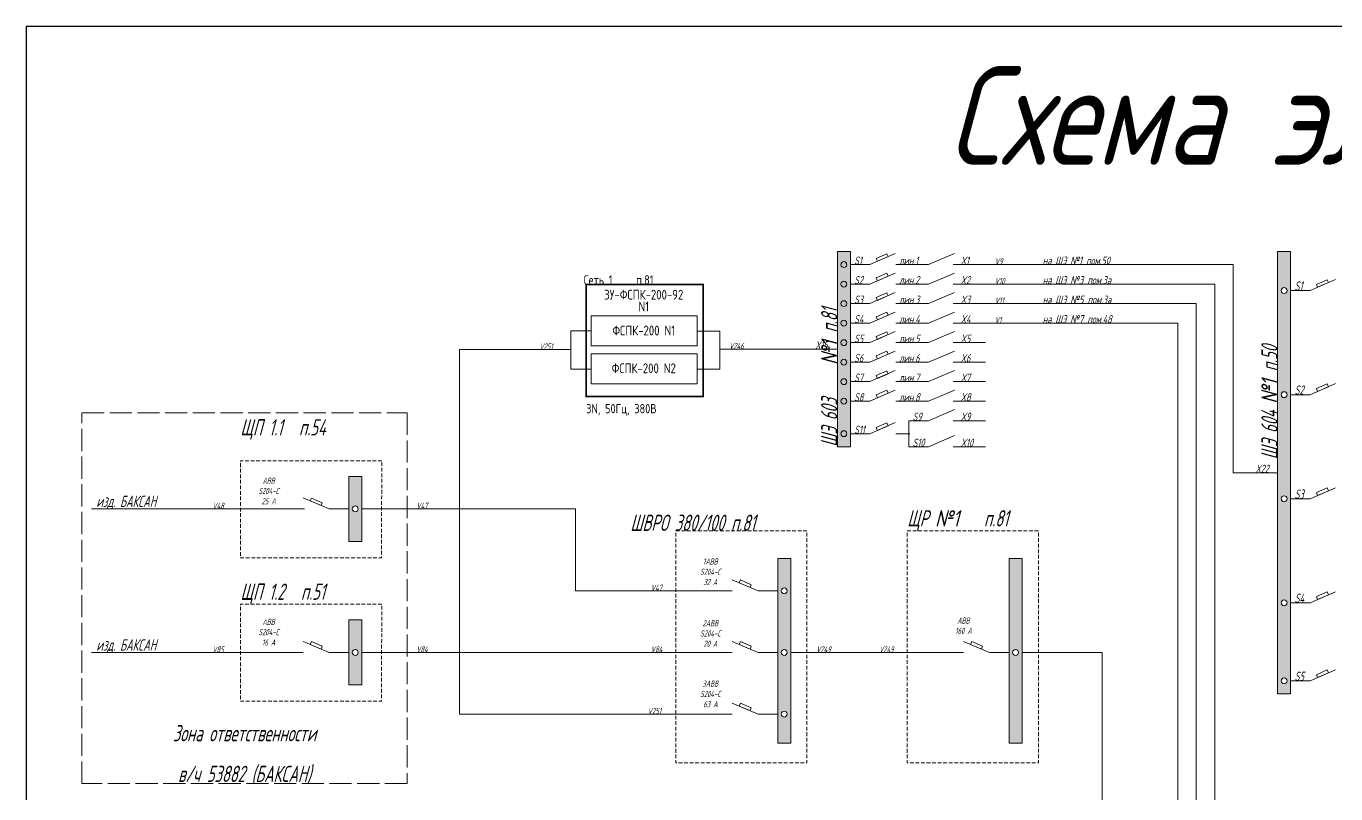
# Paper-space layout 'Main' of a CAD drawing. Extents: x 20 to 589, y 5 to 415.
# Drawn here: x 20 to 232.7, y 290.4 to 415 of the extents above; entities that cross this region are included whole.
import ezdxf
from ezdxf.enums import TextEntityAlignment as Align

# ---------------------------------------------------------------- set-up
doc = ezdxf.new("R2010")
doc.units = 0
doc.header["$LTSCALE"] = 0.3
doc.linetypes.add('ACAD_ISO02W100', pattern=[15, 12, -3])
doc.linetypes.add('JIS_02_2.0', pattern=[3, 2, -1])
doc.layers.get('0').update_dxf_attribs({"linetype": 'CONTINUOUS', "lineweight": 15})
for name, color, linetype, lineweight in [('0 @ 1', 7, 'CONTINUOUS', 15), ('Format', 7, 'CONTINUOUS', 30), ('Text', 242, 'CONTINUOUS', 15)]:
    doc.layers.add(name, color=color, linetype=linetype, lineweight=lineweight)
doc.styles.get("Standard").update_dxf_attribs({"font": 'isocpeur.ttf', "width": 0.8, "oblique": 15})
doc.styles.add('Аннотативный', font='arial.ttf')

psp = doc.layouts.new('Main')

# ---------------------------------------------------------------- hatches: boundary and pattern name
h = psp.add_hatch(color=256)
h.paths.add_polyline_path([(153.8608932814675, 378.4084823130702), (151.7488932814674, 378.4084823130702), (151.7488932814674, 346.7284823130702), (153.8608932814675, 346.7284823130702)])
edge = h.paths.add_edge_path(flags=16)
edge.add_arc((152.8048932814674, 357.2884823130702), 0.4777773656132195, -1.272221872585407e-14, 360)
edge = h.paths.add_edge_path(flags=16)
edge.add_arc((152.8048932814674, 360.4564823130703), 0.4777773656132195, -1.272221872585407e-14, 360)
edge = h.paths.add_edge_path(flags=16)
edge.add_arc((152.8048932814674, 354.1204823130703), 0.4777773656132195, -1.272221872585407e-14, 360)
edge = h.paths.add_edge_path(flags=16)
edge.add_arc((152.8048932814674, 363.6244823130702), 0.4777773656132195, -1.272221872585407e-14, 360)
edge = h.paths.add_edge_path(flags=16)
edge.add_arc((152.8048932814674, 366.7924823130702), 0.4777773656132195, -1.272221872585407e-14, 360)
edge = h.paths.add_edge_path(flags=16)
edge.add_arc((152.8048932814674, 348.8404823130703), 0.4777773656132195, -1.272221872585407e-14, 360)
edge = h.paths.add_edge_path(flags=16)
edge.add_arc((152.8048932814674, 369.9604823130703), 0.4777773656132195, -1.272221872585407e-14, 360)
edge = h.paths.add_edge_path(flags=16)
edge.add_arc((152.8048932814674, 373.1284823130703), 0.4777773656132195, -1.272221872585407e-14, 360)
edge = h.paths.add_edge_path(flags=16)
edge.add_arc((152.8048932814674, 376.2964823130703), 0.4777773656132195, -1.272221872585407e-14, 360)
h = psp.add_hatch(color=256)
h.paths.add_polyline_path([(223.2488937003696, 378.4084994524331), (225.3608937003695, 378.4084994524331), (225.3608937003695, 306.60049853906), (223.2488937003696, 306.6004994524332)])
edge = h.paths.add_edge_path(flags=16)
edge.add_arc((224.3048937003695, 372.0724994524331), 0.4777773656132356, 0, 360)
edge = h.paths.add_edge_path(flags=16)
edge.add_arc((224.3048937003695, 355.1764994524331), 0.4777773656132356, 0, 360)
edge = h.paths.add_edge_path(flags=16)
edge.add_arc((224.3048937003695, 338.2804976163745), 0.4777773656132356, 0, 360)
edge = h.paths.add_edge_path(flags=16)
edge.add_arc((224.3048937003695, 321.3844976163745), 0.4777773656132356, 0, 360)
edge = h.paths.add_edge_path(flags=16)
edge.add_arc((224.3048937003695, 308.7124968302155), 0.4777773656132356, 0, 360)
h = psp.add_hatch(color=256)
edge = h.paths.add_edge_path()
edge.add_arc((108.4513248338036, 362.5011652259965), 0.528, -1.272221872585407e-14, 360)
h = psp.add_hatch(color=256)
edge = h.paths.add_edge_path()
edge.add_arc((132.6677950212434, 362.501163090569), 0.528, -1.272221872585407e-14, 360)
h = psp.add_hatch(color=256)
edge = h.paths.add_edge_path()
edge.add_arc((163.3648932814674, 348.8404796908603), 0.08448, 0, 360)
at = {"layer": 'Text'}
h = psp.add_hatch(color=7, dxfattribs=at)
h.paths.add_polyline_path([(74.50082671400571, 331.3534564905926), (72.38882671400577, 331.3534564905926), (72.38882671400577, 341.9134564905926), (74.50082671400571, 341.9134564905926)])
edge = h.paths.add_edge_path(flags=16)
edge.add_arc((73.44482648119842, 336.6334564905927), 0.4777773656132356, 0, 360)
h = psp.add_hatch(color=7, dxfattribs=at)
h.paths.add_polyline_path([(144.169698528084, 328.6023245556676), (142.057698528084, 328.6023245556676), (142.0576985280842, 298.6023245556676), (144.169698528084, 298.6023245556676)])
h.paths.add_polyline_path([(143.5914756608899, 323.3223245556676, -1), (142.6359209296635, 323.3223245556676, -1)], flags=16)
h.paths.add_polyline_path([(143.5914756608899, 313.3223245556676, -1), (142.6359209296635, 313.3223245556676, -1)], flags=16)
h.paths.add_polyline_path([(143.5914756608899, 303.3223245556676, -1), (142.6359209296635, 303.3223245556676, -1)], flags=16)
h = psp.add_hatch(color=7, dxfattribs=at)
h.paths.add_polyline_path([(179.6363716411272, 328.60232438043), (179.6363716411273, 298.60232438043), (181.7483716411271, 298.60232438043), (181.7483716411271, 328.60232438043)])
h.paths.add_polyline_path([(181.1701487739331, 313.32232438043, -1), (180.2145940427066, 313.32232438043, -1)], flags=16)
h = psp.add_hatch(color=7, dxfattribs=at)
h.paths.add_polyline_path([(74.50082736172536, 308.0423245556675), (72.38882736172542, 308.0423245556675), (72.38882736172542, 318.6023245556675), (74.50082736172536, 318.6023245556675)])
edge = h.paths.add_edge_path(flags=16)
edge.add_arc((73.44482712891806, 313.3223245556675), 0.4777773656132356, 0, 360)

# ---------------------------------------------------------------- linework, layer by layer
at = {"lineweight": 15}
for p, q in [((157.0288932814674, 376.2964823130703), (161.1454038495312, 378.0899116242931)), ((166.5328932814674, 376.2964823130703), (170.7568932814675, 378.0899116242931)), ((157.0288842665057, 373.1284796908526), (161.1453948345771, 374.9219090020832)), ((166.5328932814674, 373.1284796908602), (170.7568932814675, 374.9219090020832)), ((228.5288937003696, 372.0724994524331), (232.6454042684333, 373.865928763656)), ((157.0288842665057, 369.9604796908526), (161.1453948345771, 371.7539090020832)), ((166.5328932814674, 369.9604796908603), (170.7568932814675, 371.7539090020832)), ((157.0288842665057, 366.7924796908526), (161.1453948345771, 368.5859090020832)), ((166.5328932814674, 366.7924796908603), (170.7568932814675, 368.5859090020832)), ((157.0288842665057, 363.6244796908526), (161.1453948345771, 365.4179090020831)), ((166.5328932814674, 363.6244796908603), (170.7568932814675, 365.4179090020831)), ((157.0288842665057, 360.4564796908526), (161.1453948345771, 362.2499090020831)), ((166.5328932814674, 360.4564796908603), (170.7568932814675, 362.2499090020831)), ((157.0288842665057, 357.2884796908526), (161.1453948345771, 359.0819090020832)), ((166.5328932814674, 357.2884796908604), (170.7568932814675, 359.0819090020832)), ((157.0288842665057, 354.1204796908526), (161.1453948345771, 355.9139090020832)), ((166.5328932814674, 354.1204796908603), (170.7568932814675, 355.9139090020832)), ((228.5288937003696, 355.1764994524331), (232.6454042684333, 356.969928763656)), ((166.5328932814674, 350.9524813996971), (170.7568932814675, 352.7459107109199)), ((157.0288842665057, 348.8404796908526), (161.1453948345771, 350.6339090020832)), ((166.5328932814674, 346.728484445409), (170.7568932814675, 348.5219137566318)), ((69.22083035658807, 336.6334564905927), (64.9968303565881, 338.4268858018155)), ((228.5288937415143, 338.2804976163745), (232.6454043095779, 340.0739269275973)), ((138.8897021706663, 323.3223245556676), (134.6657021706664, 325.1157538668904)), ((228.5288937415143, 321.3844976163745), (232.6454043095779, 323.1779269275974)), ((69.22083100430771, 313.3223245556675), (64.99683100430775, 315.1157538668904)), ((138.8897021706663, 313.3223245556676), (134.6657021706664, 315.1157538668904)), ((176.4683752837095, 313.32232438043), (172.2443752837095, 315.1157536916528)), ((228.5288846854077, 308.7124968302155), (232.6453952534791, 310.5059261414461)), ((138.8897021706663, 303.3223245556676), (134.6657021706664, 305.1157538668904))]:
    psp.add_line(p, q, dxfattribs=at)
for p, q in [((157.0288932814674, 376.2964823130703), (153.8608932814675, 376.2964823130703)), ((161.2528932814674, 376.2964823130703), (166.5328932814674, 376.2964823130703)), ((170.5419144175949, 376.2964823130703), (175.8219144175948, 376.2964823130703)), ((175.8219144175948, 376.2964823130703), (184.4848926871249, 376.2964823130702)), ((184.4848926871249, 376.2964823130702), (195.0448926871248, 376.2964823130702)), ((157.0288842665057, 373.1284796908526), (153.8608842665057, 373.1284796908526)), ((161.2528932814674, 373.1284796908602), (166.5328932814674, 373.1284796908602)), ((170.5419054026408, 373.1284796908602), (175.8219054026407, 373.1284796908602)), ((175.8219054026408, 373.1284796908603), (184.4848836721708, 373.1284796908602)), ((184.4848832038207, 373.1284796869724), (195.0448832038207, 373.1284796869724)), ((228.5288937003696, 372.0724994524331), (225.3608937003695, 372.0724994524331)), ((157.0288842665057, 369.9604796908526), (153.8608842665057, 369.9604796908526)), ((161.2528932814674, 369.9604796908603), (166.5328932814674, 369.9604796908603)), ((170.5419054026408, 369.9604796908603), (175.8219054026407, 369.9604796908603)), ((175.8219054026408, 369.9604796908603), (184.4848836721708, 369.9604796908603)), ((184.4848832038207, 369.9604796869724), (195.0448832038207, 369.9604796869724)), ((111.7729160143845, 367.9546454550809), (128.9797100905138, 367.9546454550809)), ((111.7729160143845, 363.0867040207079), (111.7729160143845, 367.9546454550809)), ((128.9797100905138, 367.9546454550809), (128.9797100905138, 363.0867040207079)), ((157.0288842665057, 366.7924796908526), (153.8608842665057, 366.7924796908526)), ((161.2528932814674, 366.7924796908603), (166.5328932814674, 366.7924796908603)), ((170.5419054026408, 366.7924796908603), (175.8219054026407, 366.7924796908603)), ((175.8219054026408, 366.7924796908603), (184.4848836721708, 366.7924796908603)), ((184.4848832038207, 366.7924796869724), (195.0448832038207, 366.7924796869724)), ((111.7729160143845, 365.5206747378982), (108.4513248338036, 365.5206747378982)), ((108.4513248338036, 365.5206747378982), (108.4513248338036, 359.3347941561328)), ((132.6677950212434, 365.4727289775478), (128.9797100905138, 365.4727289775478)), ((132.6677950212434, 362.501163090569), (132.6677950212434, 365.4727289775478)), ((108.4513248338036, 362.5011652259965), (106.9462038723424, 362.5011652259965)), ((128.9797100905138, 363.0867040207079), (111.7729160143845, 363.0867040207079)), ((111.7729160143845, 361.8260021032636), (128.9797100905138, 361.8260021032636)), ((111.7729160143845, 356.9580606688984), (111.7729160143845, 361.8260021032636)), ((128.9797100905138, 361.8260021032636), (128.9797100905138, 356.9580606688984)), ((132.6677950212434, 362.501163090569), (132.6677950212434, 359.3201516219988)), ((147.5248932814674, 362.5684823130702), (151.7488932814674, 362.5684823130702)), ((157.0288842665057, 363.6244796908526), (153.8608842665057, 363.6244796908526)), ((161.2528932814674, 363.6244796908603), (166.5328932814674, 363.6244796908603)), ((170.5419054026408, 363.6244796908603), (175.8219054026407, 363.6244796908603)), ((157.0288842665057, 360.4564796908526), (153.8608842665057, 360.4564796908526)), ((161.2528932814674, 360.4564796908603), (166.5328932814674, 360.4564796908603)), ((170.5419054026408, 360.4564796908603), (175.8219054026407, 360.4564796908603)), ((108.4513248338036, 359.3347941561328), (111.7729160143845, 359.3347941561328)), ((132.6677950212434, 359.3201516219988), (128.9797100905138, 359.3201516219988)), ((128.9797100905138, 356.9580606688984), (111.7729160143845, 356.9580606688984)), ((157.0288842665057, 357.2884796908526), (153.8608842665057, 357.2884796908526)), ((161.2528932814674, 357.2884796908604), (166.5328932814674, 357.2884796908604)), ((170.5419054026408, 357.2884796908604), (175.8219054026407, 357.2884796908604)), ((157.0288842665057, 354.1204796908526), (153.8608842665057, 354.1204796908526)), ((161.2528932814674, 354.1204796908603), (166.5328932814674, 354.1204796908603)), ((170.5419054026408, 354.1204796908603), (175.8219054026407, 354.1204796908603)), ((228.5288937003696, 355.1764994524331), (225.3608937003695, 355.1764994524331)), ((157.0288842665057, 348.8404796908526), (153.8608842665057, 348.8404796908526)), ((161.2528932814674, 348.8404796908603), (163.3648932814674, 348.8404796908603)), ((163.3648831221384, 350.9524813996971), (166.5328932814674, 350.9524813996971)), ((163.3648932814674, 346.7284823130702), (163.3648932814674, 350.9524823130703)), ((170.5419054026408, 350.9524813996971), (175.8219054026407, 350.9524813996971)), ((163.3648831221384, 346.728481399697), (166.5328932814674, 346.728481399697)), ((170.5419092024641, 346.728484445409), (175.8219092024641, 346.728484445409)), ((223.2488937003696, 342.5044994524332), (219.0248937003695, 342.5044994524332)), ((228.5288937415143, 338.2804976163745), (225.3608937415142, 338.2804976163745)), ((72.38882878075881, 336.6334564905927), (69.22083035658807, 336.6334564905927)), ((84.00482858513917, 336.6334564905927), (74.50082648119835, 336.6334564905927)), ((142.0577005948371, 323.3223245556676), (138.8897021706663, 323.3223245556676)), ((228.5288937415143, 321.3844976163745), (225.3608937415142, 321.3844976163745)), ((72.38882942847846, 313.3223245556675), (69.22083100430771, 313.3223245556675)), ((84.00482923285881, 313.3223245556676), (74.50082712891799, 313.3223245556675)), ((142.0577005948371, 313.3223245556676), (138.8897021706663, 313.3223245556676)), ((179.6363737078802, 313.32232438043), (176.4683752837095, 313.32232438043)), ((228.5288846854077, 308.7124968302155), (225.3608846854077, 308.7124968302155)), ((142.0577005948371, 303.3223245556676), (138.8897021706663, 303.3223245556676))]:
    psp.add_line(p, q)
for points in [[(151.7488932814674, 378.4084823130702), (153.8608932814675, 378.4084823130702), (153.8608932814675, 346.7284823130702), (151.7488932814674, 346.7284823130702)], [(158.2513347508527, 376.8290601666212), (160.0027187954587, 377.5920810380277), (159.7972788924576, 378.0636332349889), (158.0458948478593, 377.3006123635822)], [(223.2488937003696, 378.4084994524331), (225.3608937003695, 378.4084994524331), (225.3608937003695, 306.60049853906), (223.2488937003696, 306.6004994524332)], [(158.2513257358986, 373.6610575444035), (160.0027097805046, 374.4240784158178), (159.7972698775112, 374.8956306127714), (158.0458858328976, 374.1326097413647)], [(229.7513351697548, 372.6050773059841), (231.5027192143608, 373.3680981773907), (231.2972793113598, 373.8396503743518), (229.5458952667614, 373.0766295029452)], [(158.2513257358986, 370.4930575444035), (160.0027097805046, 371.2560784158179), (159.7972698775112, 371.7276306127713), (158.0458858328976, 370.9646097413647)], [(158.2513257358986, 367.3250575444035), (160.0027097805046, 368.0880784158178), (159.7972698775112, 368.5596306127713), (158.0458858328976, 367.7966097413646)], [(158.2513257358986, 364.1570575444035), (160.0027097805046, 364.9200784158178), (159.7972698775112, 365.3916306127712), (158.0458858328976, 364.6286097413647)], [(158.2513257358986, 360.9890575444035), (160.0027097805046, 361.7520784158179), (159.7972698775112, 362.2236306127713), (158.0458858328976, 361.4606097413647)], [(158.2513257358986, 357.8210575444035), (160.0027097805046, 358.5840784158178), (159.7972698775112, 359.0556306127713), (158.0458858328976, 358.2926097413646)], [(158.2513257358986, 354.6530575444036), (160.0027097805046, 355.4160784158179), (159.7972698775112, 355.8876306127713), (158.0458858328976, 355.1246097413647)], [(229.7513351697548, 355.7090773059841), (231.5027192143608, 356.4720981773906), (231.2972793113598, 356.9436503743518), (229.5458952667614, 356.1806295029452)], [(158.2513257358986, 349.3730575444035), (160.0027097805046, 350.1360784158179), (159.7972698775112, 350.6076306127713), (158.0458858328976, 349.8446097413646)], [(74.50082671400571, 331.3534564905926), (72.38882671400577, 331.3534564905926), (72.38882671400577, 341.9134564905926), (74.50082671400571, 341.9134564905926)], [(67.9026959032667, 337.1931110750426), (66.14417308273744, 337.9397461060125), (66.34495531366156, 338.4006074125114), (68.09633935826758, 337.637586541097)], [(229.7513352109071, 338.8130754699254), (231.5027192555055, 339.5760963413321), (231.2972793525121, 340.0476485382931), (229.5458953078984, 339.2846276668864)], [(144.169698528084, 298.6023245556676), (142.0576985280842, 298.6023245556676), (142.057698528084, 328.6023245556676), (144.169698528084, 328.6023245556676)], [(181.7483716411271, 298.60232438043), (179.6363716411273, 298.60232438043), (179.6363716411272, 328.60232438043), (181.7483716411271, 328.60232438043)], [(137.571567717345, 323.8819791401176), (135.8130448968157, 324.6286141710874), (136.0138271277398, 325.0894754775863), (137.7652111723459, 324.3264546061719)], [(229.7513352109071, 321.9170754699254), (231.5027192555055, 322.680096341332), (231.2972793525121, 323.1516485382931), (229.5458953078984, 322.3886276668865)], [(74.50082736172536, 308.0423245556675), (72.38882736172542, 308.0423245556675), (72.38882736172542, 318.6023245556675), (74.50082736172536, 318.6023245556675)], [(67.90269655098635, 313.8819791401175), (66.14417373045708, 314.6286141710874), (66.3449559613812, 315.0894754775862), (68.09634000598723, 314.3264546061719)], [(137.571567717345, 313.8819791401176), (135.8130448968157, 314.6286141710874), (136.0138271277398, 315.0894754775863), (137.7652111723459, 314.3264546061719)], [(175.1502408303881, 313.88197896488), (173.3917180098589, 314.6286139958498), (173.592500240783, 315.0894753023487), (175.343884285389, 314.3264544309343)], [(229.7513261548007, 309.2450746837664), (231.5027101994068, 310.0080955551807), (231.2972702964134, 310.4796477521342), (229.5458862517997, 309.7166268807275)], [(137.571567717345, 303.8819791401176), (135.8130448968157, 304.6286141710874), (136.0138271277398, 305.0894754775862), (137.7652111723459, 304.3264546061719)]]:
    psp.add_lwpolyline(points, close=True)
at = {"const_width": 0.264}
psp.add_lwpolyline([(110.9522318246956, 354.9034593272014), (129.9479961829358, 354.9034593272014), (129.9479961829358, 373.0718741727979), (110.9522318246956, 373.0718741727979)], close=True, dxfattribs=at)
at = {"linetype": 'ACAD_ISO02W100'}
psp.add_lwpolyline([(29.05953249928456, 352.2501317851713), (81.85953249928457, 352.2501317851713), (81.85953249928457, 292.0301856445429), (29.05953249928456, 292.030185644543)], close=True, dxfattribs=at)
at = {"linetype": 'JIS_02_2.0', "flags": 128}
for points in [[(77.76578038913564, 344.4555188058463), (54.79079479690469, 344.4555188058463), (54.79079479690469, 328.7134564905926), (77.68439007254025, 328.7134564905926)], [(146.8096985280841, 333.0597737381378), (125.5169797766663, 333.0597737381377), (125.5169797766663, 295.4023245556674), (146.809698528084, 295.4023245556676)], [(184.3883716411272, 333.0597735629002), (163.0956528897094, 333.0597735629001), (163.0956528897094, 295.4023243804298), (184.3883716411272, 295.40232438043)], [(77.76578103685529, 321.1443868709212), (54.79079544462433, 321.1443868709212), (54.79079544462433, 305.4023245556675), (77.6843907202599, 305.4023245556675)]]:
    psp.add_lwpolyline(points, close=True, dxfattribs=at)
for centre, radius in [((152.8048932814674, 376.2964823130703), 0.4777773656132356), ((152.8048932814674, 373.1284823130703), 0.4777773656132356), ((224.3048937003695, 372.0724994524331), 0.4777773656132356), ((152.8048932814674, 369.9604823130703), 0.4777773656132356), ((152.8048932814674, 366.7924823130702), 0.4777773656132356), ((152.8048932814674, 363.6244823130702), 0.4777773656132356), ((152.8048932814674, 360.4564823130703), 0.4777773656132356), ((152.8048932814674, 357.2884823130702), 0.4777773656132356), ((224.3048937003695, 355.1764994524331), 0.4777773656132356), ((152.8048932814674, 354.1204823130703), 0.4777773656132356), ((152.8048932814674, 348.8404823130703), 0.4777773656132356), ((163.3648932814674, 348.8404796908603), 0.08448), ((224.3048937003695, 338.2804976163745), 0.4777773656132356), ((73.44482648119842, 336.6334564905927), 0.4777773656132356), ((143.1136982952767, 323.3223245556676), 0.4777773656132356), ((224.3048937003695, 321.3844976163745), 0.4777773656132356), ((73.44482712891806, 313.3223245556675), 0.4777773656132356), ((143.1136982952767, 313.3223245556676), 0.4777773656132356), ((180.6923714083198, 313.32232438043), 0.4777773656132356), ((224.3048937003695, 308.7124968302155), 0.4777773656132356), ((143.1136982952767, 303.3223245556676), 0.4777773656132356)]:
    psp.add_circle(centre, radius)
at = {"layer": 'Format'}
for q in [(589, 415.0000000000001), (20, 5)]:
    psp.add_line((20, 415.0000000000001), q, dxfattribs=at)
at = {"layer": 'Text'}
for p, q in [((216.0248937003695, 376.2964823130702), (195.0448926871248, 376.2964823130702)), ((216.0248937003695, 342.5044994524332), (216.0248937003695, 376.2964823130702)), ((213.0248941192691, 373.1284796869724), (195.0448832038207, 373.1284796869724)), ((213.0248941192691, 249.0485018279902), (213.0248941192691, 373.1284796869724)), ((210.0248937003695, 369.9604796869724), (195.0448832038207, 369.9604796869724)), ((210.0248937003695, 155.5924994524331), (210.0248937003695, 369.9604796869724)), ((207.0248932814623, 366.7924796869723), (195.0448832038207, 366.7924796869724)), ((207.0248932814623, 62.13649707687608), (207.0248932814623, 366.7924796869723)), ((90.38851492964068, 362.5011652259965), (106.9462038723424, 362.5011652259965)), ((90.38851492964068, 303.3223245556676), (90.38851492964068, 362.5011652259965)), ((147.5248932814674, 362.5684823130702), (132.6677950212434, 362.5684823130702)), ((219.0248937003695, 342.5044994524332), (216.0248937003695, 342.5044994524332)), ((65.2090959348545, 336.6334564905927), (30.63309724226721, 336.6334564905928)), ((84.00482858513917, 336.6334564905927), (109.2310254150408, 336.6334564905927)), ((109.2310254150409, 323.3223245556676), (109.2310254150408, 336.6334564905927)), ((134.6657021706664, 323.3223245556676), (109.2310254150409, 323.3223245556676)), ((64.99683100430775, 313.3223245556675), (30.63309724226721, 313.3223245556675)), ((109.2310254150409, 313.3223245556676), (84.00482923285881, 313.3223245556676)), ((134.6657021706664, 313.3223245556676), (109.2310254150409, 313.3223245556676)), ((172.2443752837095, 313.32232438043), (144.169698528084, 313.3223245493152)), ((194.7323153189034, 313.32232438043), (181.7483716411271, 313.32232438043)), ((194.7323153189034, 212.8805034185179), (194.7323153189034, 313.32232438043)), ((90.38851492964068, 303.3223245556676), (109.2310254150409, 303.3223245556676)), ((109.2310254150409, 303.3223245556676), (134.6657021706663, 303.3223245556676))]:
    psp.add_line(p, q, dxfattribs=at)

# ---------------------------------------------------------------- texts
at = {"width": 0.8}
for s, p in [('ЗУ-ФСПК-200-92', (120.3024007159453, 371.4124756155177)), ('N1', (120.3024007159453, 369.4851621266656)), ('ФСПК-200 N1', (120.3024007159453, 365.5869157811995)), ('ФСПК-200 N2', (120.3024007159453, 359.45827242939))]:
    psp.add_text(s, height=1.584, dxfattribs=at).set_placement(p, align=Align.MIDDLE_CENTER)
at = {"insert": (305.4275203598925, 408.5009742166526), "char_height": 16, "attachment_point": 2}
psp.add_mtext_dynamic_manual_height_columns('Схема электроснабжения 2БП-480', width=1316.36173152737, gutter_width=12.5, heights=[0], dxfattribs=at)
for s, insert, char_height, width, attachment_point in [('{\\fGOST|b0|i0|c204|p34; \\fGOST|b0|i0|c0|p34;S1}', (153.8608932814675, 376.2964823130703), 1.3, 17.20121131539205, 7), ('{\\fGOST|b0|i0|c204|p34; лин.1}', (161.1454038495312, 376.2964823130703), 1.3, 17.20121131539205, 7), ('{\\fGOST|b0|i0|c204|p34; \\fGOST|b0|i0|c0|p34; X1}', (170.5419144175949, 376.2964823130703), 1.3, 17.20121131539205, 7), ('{\\fGOST|b0|i0|c204|p34; \\fGOST|b0|i0|c0|p34;S\\fGOST|b0|i0|c204|p34;2}', (153.8608842665134, 373.1284796908602), 1.3, 17.20121131539205, 7), ('{\\fGOST|b0|i0|c204|p34; лин.2}', (161.1453948345771, 373.1284796908602), 1.3, 17.20121131539205, 7), ('{\\fGOST|b0|i0|c204|p34; \\fGOST|b0|i0|c0|p34; X\\fGOST|b0|i0|c204|p34;2}', (170.5419054026408, 373.1284796908602), 1.3, 17.20121131539205, 7), ('{\\fGOST|b0|i0|c204|p34; \\fGOST|b0|i0|c0|p34;S\\fGOST|b0|i0|c204|p34;3}', (153.8608842665134, 369.9604796908603), 1.3, 17.20121131539205, 7), ('{\\fGOST|b0|i0|c204|p34; лин.3}', (161.1453948345771, 369.9604796908603), 1.3, 17.20121131539205, 7), ('{\\fGOST|b0|i0|c204|p34; \\fGOST|b0|i0|c0|p34; X\\fGOST|b0|i0|c204|p34;3}', (170.5419054026408, 369.9604796908603), 1.3, 17.20121131539205, 7), ('{\\fGOST|b0|i0|c204|p34; \\fGOST|b0|i0|c0|p34;S\\fGOST|b0|i0|c204|p34;4}', (153.8608842665134, 366.7924796908603), 1.3, 17.20121131539205, 7), ('{\\fGOST|b0|i0|c204|p34; лин.4}', (161.1453948345771, 366.7924796908603), 1.3, 17.20121131539205, 7), ('{\\fGOST|b0|i0|c204|p34; \\fGOST|b0|i0|c0|p34; X\\fGOST|b0|i0|c204|p34;4}', (170.5419054026408, 366.7924796908603), 1.3, 17.20121131539205, 7), ('{\\fGOST|b0|i0|c204|p34; \\fGOST|b0|i0|c0|p34;X1\\fGOST|b0|i0|c204|p34;5}', (147.5248932814674, 362.5684823130702), 1.3, 17.20121131539205, 7), ('{\\fGOST|b0|i0|c204|p34; \\fGOST|b0|i0|c0|p34;S\\fGOST|b0|i0|c204|p34;5}', (153.8608842665134, 363.6244796908603), 1.3, 17.20121131539205, 7), ('{\\fGOST|b0|i0|c204|p34; лин.5}', (161.1453948345771, 363.6244796908603), 1.3, 17.20121131539205, 7), ('{\\fGOST|b0|i0|c204|p34; \\fGOST|b0|i0|c0|p34; X\\fGOST|b0|i0|c204|p34;5}', (170.5419054026408, 363.6244796908603), 1.3, 17.20121131539205, 7), ('{\\fGOST|b0|i0|c204|p34; \\fGOST|b0|i0|c0|p34;S\\fGOST|b0|i0|c204|p34;6}', (153.8608842665134, 360.4564796908603), 1.3, 17.20121131539205, 7), ('{\\fGOST|b0|i0|c204|p34; лин.6}', (161.1453948345771, 360.4564796908603), 1.3, 17.20121131539205, 7), ('{\\fGOST|b0|i0|c204|p34; \\fGOST|b0|i0|c0|p34; X\\fGOST|b0|i0|c204|p34;6}', (170.5419054026408, 360.4564796908603), 1.3, 17.20121131539205, 7), ('{\\fGOST|b0|i0|c204|p34; \\fGOST|b0|i0|c0|p34;S\\fGOST|b0|i0|c204|p34;7}', (153.8608842665134, 357.2884796908604), 1.3, 17.20121131539205, 7), ('{\\fGOST|b0|i0|c204|p34; лин.7}', (161.1453948345771, 357.2884796908604), 1.3, 17.20121131539205, 7), ('{\\fGOST|b0|i0|c204|p34; \\fGOST|b0|i0|c0|p34; X\\fGOST|b0|i0|c204|p34;7}', (170.5419054026408, 357.2884796908604), 1.3, 17.20121131539205, 7), ('{\\fGOST|b0|i0|c204|p34; \\fGOST|b0|i0|c0|p34;S\\fGOST|b0|i0|c204|p34;8}', (153.8608842665134, 354.1204796908603), 1.3, 17.20121131539205, 7), ('{\\fGOST|b0|i0|c204|p34; лин.8}', (161.1453948345771, 354.1204796908603), 1.3, 17.20121131539205, 7), ('{\\fGOST|b0|i0|c204|p34; \\fGOST|b0|i0|c0|p34; X\\fGOST|b0|i0|c204|p34;8}', (170.5419054026408, 354.1204796908603), 1.3, 17.20121131539205, 7), ('{\\fGOST|b0|i0|c204|p34; \\fGOST|b0|i0|c0|p34;S\\fGOST|b0|i0|c204|p34;9}', (163.3648831221384, 350.9524813996971), 1.3, 17.20121131539205, 7), ('{\\fGOST|b0|i0|c204|p34; \\fGOST|b0|i0|c0|p34; X\\fGOST|b0|i0|c204|p34;9}', (170.5419054026408, 350.9524813996971), 1.3, 17.20121131539205, 7), ('{\\fGOST|b0|i0|c204|p34; \\fGOST|b0|i0|c0|p34;S1\\fGOST|b0|i0|c204|p34;1}', (153.8608842665134, 348.8404796908603), 1.3, 17.20121131539205, 7), ('{\\fGOST|b0|i0|c204|p34; \\fGOST|b0|i0|c0|p34;S1\\fGOST|b0|i0|c204|p34;0}', (163.3648932814674, 346.7284823130702), 1.3, 17.20121131539205, 7), ('{\\fGOST|b0|i0|c204|p34; \\fGOST|b0|i0|c0|p34; X1\\fGOST|b0|i0|c204|p34;0}', (170.5419092024641, 346.7284844454013), 1.3, 17.20121131539205, 7), ('{\\fGOST|b0|i0|c204|p34;АВ\\fGOST|b0|i0|c0|p34;B\\PS204-C\\fGOST|b0|i0|c204|p34;\\P25 А}', (59.37807103678654, 341.7063597956767), 1, 9.325842073708978, 2), ('\\pt22.176;{\\fGOST|b0|i0|c204|p34; изд. БАКСАН}', (30.63309724226721, 336.6334564905928), 1.848, 24.91724801290016, 7), ('{\\fGOST|b0|i0|c0|p34;1\\fGOST|b0|i0|c204|p34;АВ\\fGOST|b0|i0|c0|p34;B\\fGOST|b0|i0|c204|p34; \\fGOST|b0|i0|c0|p34;\\PS204-C\\fGOST|b0|i0|c204|p34;\\P\\fGOST|b0|i0|c0|p34;32\\fGOST|b0|i0|c204|p34; А}', (131.1195841463732, 328.5948542223173), 1, 9.325842073708978, 2), ('{\\fGOST|b0|i0|c204|p34;АВ\\fGOST|b0|i0|c0|p34;B\\PS204-C\\fGOST|b0|i0|c204|p34;\\P16 А}', (59.37807168450617, 318.7873375321528), 1, 9.325842073708978, 2), ('{\\fGOST|b0|i0|c0|p34;2\\fGOST|b0|i0|c204|p34;АВ\\fGOST|b0|i0|c0|p34;B\\fGOST|b0|i0|c204|p34; \\fGOST|b0|i0|c0|p34;\\PS204-C\\fGOST|b0|i0|c204|p34;\\P\\fGOST|b0|i0|c0|p34;20\\fGOST|b0|i0|c204|p34; А}', (131.1195841463732, 318.575692102002), 1, 9.325842073708978, 2), ('{\\fGOST|b0|i0|c204|p34;АВ\\fGOST|b0|i0|c0|p34;B\\fGOST|b0|i0|c204|p34; \\P160 А}', (172.2220197668964, 318.99925930798), 1, 9.325842073708978, 2), ('\\pt22.176;{\\fGOST|b0|i0|c204|p34; изд. БАКСАН}', (30.63309724226721, 313.3223245556675), 1.848, 24.91724801290016, 7), ('{\\fGOST|b0|i0|c0|p34;3\\fGOST|b0|i0|c204|p34;АВ\\fGOST|b0|i0|c0|p34;B\\fGOST|b0|i0|c204|p34; \\fGOST|b0|i0|c0|p34;\\PS204-C\\fGOST|b0|i0|c204|p34;\\P\\fGOST|b0|i0|c0|p34;63\\fGOST|b0|i0|c204|p34; А}', (131.1195841463732, 308.7610915860639), 1, 9.325842073708978, 2)]:
    psp.add_mtext(s, dxfattribs=dict(insert=insert, char_height=char_height, width=width, attachment_point=attachment_point))
at = {"line_spacing_factor": 1.5}
for s, insert, char_height, width, attachment_point in [('{\\fGOST|b0|i0|c204|p34; \\fGOST|b0|i0|c0|p34; \\fGOST|b0|i0|c204|p34; \\fGOST|b0|i0|c0|p34;V\\fGOST|b0|i0|c204|p34;9}', (175.8219144175948, 376.2964823130703), 1, 17.20121131539205, 7), ('{\\fGOST|b0|i0|c204|p34; \\fGOST|b0|i0|c0|p34; \\fGOST|b0|i0|c204|p34; \\fGOST|b0|i0|c0|p34;V\\fGOST|b0|i0|c204|p34;10}', (175.8219054026408, 373.1284796908603), 1, 17.20121131539205, 7), ('{\\fGOST|b0|i0|c204|p34; \\fGOST|b0|i0|c0|p34;S\\fGOST|b0|i0|c204|p34;1}', (225.3608937003695, 372.0724994524331), 1.5, 17.20121131539205, 7), ('{\\fGOST|b0|i0|c204|p34; \\fGOST|b0|i0|c0|p34; \\fGOST|b0|i0|c204|p34; \\fGOST|b0|i0|c0|p34;V\\fGOST|b0|i0|c204|p34;11}', (175.8219054026408, 369.9604796908603), 1, 17.20121131539205, 7), ('{\\fGOST|b0|i0|c204|p34; \\fGOST|b0|i0|c0|p34; \\fGOST|b0|i0|c204|p34; \\fGOST|b0|i0|c0|p34;V\\fGOST|b0|i0|c204|p34;1}', (175.8219054026408, 366.7924796908603), 1, 17.20121131539205, 7), ('{\\fGOST|b0|i0|c204|p34; \\fGOST|b0|i0|c0|p34; V\\fGOST|b0|i0|c204|p34;251}', (102.3479767308122, 362.5011652259965), 1, 17.20121131539205, 7), ('{\\fGOST|b0|i0|c204|p34; \\fGOST|b0|i0|c0|p34; \\fGOST|b0|i0|c204|p34; \\fGOST|b0|i0|c0|p34;V\\fGOST|b0|i0|c204|p34;246}', (132.6677950212434, 362.5684823130702), 1, 17.20121131539205, 7), ('{\\fGOST|b0|i0|c204|p34; \\fGOST|b0|i0|c0|p34;S\\fGOST|b0|i0|c204|p34;2}', (225.3608937003695, 355.1764994524331), 1.5, 17.20121131539205, 7), ('{\\fGOST|b0|i0|c204|p34;ЩП 1.1}  {\\fGOST|b0|i0|c204|p34;п.54}', (54.79079479690469, 347.8370879207804), 2.64, 30.08827728855403, 7), ('{\\fGOST|b0|i0|c204|p34; \\fGOST|b0|i0|c0|p34;X\\fGOST|b0|i0|c204|p34;22}', (219.0248937003695, 342.5044994524332), 1.3, 17.20121131539205, 7), ('{\\fGOST|b0|i0|c204|p34; \\fGOST|b0|i0|c0|p34;S\\fGOST|b0|i0|c204|p34;3}', (225.3608937415142, 338.2804976163745), 1.5, 17.20121131539205, 7), ('{\\fGOST|b0|i0|c204|p34; \\fGOST|b0|i0|c0|p34; \\fGOST|b0|i0|c204|p34; \\fGOST|b0|i0|c0|p34;V\\fGOST|b0|i0|c204|p34;48}', (48.73704641160064, 336.6334564905927), 1, 17.20121131539205, 7), ('{\\fGOST|b0|i0|c204|p34; \\fGOST|b0|i0|c0|p34; \\fGOST|b0|i0|c204|p34; \\fGOST|b0|i0|c0|p34;V\\fGOST|b0|i0|c204|p34;47}', (81.85953249928457, 336.6334564905927), 1, 17.20121131539205, 7), ('{\\fGOST|b0|i0|c204|p34;ЩР }№1   {\\fGOST|b0|i0|c204|p34;п.81}', (163.0956528897094, 333.0597735629001), 2.64, 30.08827728855403, 7), ('{\\fGOST|b0|i0|c204|p34;ШВРО 380/100\\fGOST|b0|i0|c0|p34; \\fGOST|b0|i0|c204|p34;п.81}', (118.1179778605385, 333.0597737381377), 2.64, 50.09588370036018, 7), ('{\\fGOST|b0|i0|c204|p34;ЩП 1.2}  {\\fGOST|b0|i0|c204|p34;п.51}', (54.79079544462433, 321.1443868709212), 2.64, 30.08827728855403, 7), ('{\\fGOST|b0|i0|c204|p34; \\fGOST|b0|i0|c0|p34; \\fGOST|b0|i0|c204|p34; \\fGOST|b0|i0|c0|p34;V\\fGOST|b0|i0|c204|p34;47}', (119.9527471007227, 323.3223245556676), 1, 17.20121131539205, 7), ('{\\fGOST|b0|i0|c204|p34; \\fGOST|b0|i0|c0|p34;S\\fGOST|b0|i0|c204|p34;4}', (225.3608937415142, 321.3844976163745), 1.5, 17.20121131539205, 7), ('{\\fGOST|b0|i0|c204|p34; \\fGOST|b0|i0|c0|p34; \\fGOST|b0|i0|c204|p34; \\fGOST|b0|i0|c0|p34;V\\fGOST|b0|i0|c204|p34;85}', (48.73704641160064, 313.3223245556675), 1, 17.20121131539205, 7), ('{\\fGOST|b0|i0|c204|p34; \\fGOST|b0|i0|c0|p34; \\fGOST|b0|i0|c204|p34; \\fGOST|b0|i0|c0|p34;V\\fGOST|b0|i0|c204|p34;84}', (81.85953249928457, 313.3223245556676), 1, 17.20121131539205, 7), ('{\\fGOST|b0|i0|c204|p34; \\fGOST|b0|i0|c0|p34; \\fGOST|b0|i0|c204|p34; \\fGOST|b0|i0|c0|p34;V\\fGOST|b0|i0|c204|p34;84}', (119.9527471007227, 313.3223245556676), 1, 17.20121131539205, 7), ('{\\fGOST|b0|i0|c204|p34; \\fGOST|b0|i0|c0|p34; \\fGOST|b0|i0|c204|p34; \\fGOST|b0|i0|c0|p34;V\\fGOST|b0|i0|c204|p34;249}', (146.809698528084, 313.3223245334341), 1, 17.20121131539205, 7), ('{\\fGOST|b0|i0|c204|p34; \\fGOST|b0|i0|c0|p34; \\fGOST|b0|i0|c204|p34; \\fGOST|b0|i0|c0|p34;V\\fGOST|b0|i0|c204|p34;249}', (157.0162832285448, 313.3223244354648), 1, 17.20121131539205, 7), ('{\\fGOST|b0|i0|c204|p34; \\fGOST|b0|i0|c0|p34;S\\fGOST|b0|i0|c204|p34;5}', (225.3608846854154, 308.7124968302232), 1.5, 17.20121131539205, 7), ('{\\fGOST|b0|i0|c204|p34; \\fGOST|b0|i0|c0|p34; V\\fGOST|b0|i0|c204|p34;251}', (119.9527471007228, 303.3223245556676), 1, 17.20121131539205, 7), ('{\\fGOST|b0|i0|c204|p34;Зона ответственности \\Pв/ч 53882 (БАКСАН)}', (55.45953249928456, 292.030185644543), 2.64, 52.80000126653598, 8)]:
    psp.add_mtext(s, dxfattribs=dict(at, insert=insert, char_height=char_height, width=width, attachment_point=attachment_point))
at = {"char_height": 1.3, "attachment_point": 7, "line_spacing_factor": 1.5}
for s, insert in [('{\\fGOST|b0|i0|c204|p34; на ШЭ }№1 {\\fGOST|b0|i0|c204|p34;пом.50}', (184.4848926871249, 376.2964823130702)), ('{\\fGOST|b0|i0|c204|p34; на ШЭ }№3 {\\fGOST|b0|i0|c204|p34;пом.3а}', (184.4848832038207, 373.1284796869724)), ('{\\fGOST|b0|i0|c204|p34; на ШЭ }№5 {\\fGOST|b0|i0|c204|p34;пом.3а}', (184.4848832038207, 369.9604796869724)), ('{\\fGOST|b0|i0|c204|p34; на ШЭ }№7 {\\fGOST|b0|i0|c204|p34;пом.48}', (184.4848832038207, 366.7924796869724))]:
    psp.add_mtext(s, dxfattribs=dict(at, insert=insert))
at = {"char_height": 2.64, "width": 49.19892447594079, "attachment_point": 7, "line_spacing_factor": 1.5}
for s, insert, rotation in [('{\\fGOST|b0|i0|c204|p34;ШЭ 603     }№1 {\\fGOST|b0|i0|c204|p34;п.81}', (151.7488932814674, 346.7284823130702), 89.99999999999999), ('{\\fGOST|b0|i0|c204|p34; \\fGOST|b0|i0|c0|p34; \\fGOST|b0|i0|c204|p34;ШЭ 604 }№1 {\\fGOST|b0|i0|c204|p34;п.50}', (223.2488937003696, 342.5044994524332), 90)]:
    psp.add_mtext(s, dxfattribs=dict(at, insert=insert, rotation=rotation))
at = {"layer": '0 @ 1', "char_height": 1.5, "line_spacing_factor": 1.5, "style": 'Аннотативный'}
for s, insert, width, attachment_point in [('{\\fGOST|b0|i0|c204|p34;Сеть 1\\fGOST|b0|i0|c0|p34;     \\fGOST|b0|i0|c204|p34;п.81}', (110.5499461291597, 373.0718747075642), 50.09588370036018, 7), ('{\\fGOST|b0|i0|c0|p34;\\H0.33333x;\\P\\H3x;3N, 50\\fGOST|b0|i0|c204|p34;Гц,\\fGOST|b0|i0|c0|p34; \\fGOST|b0|i0|c204|p34;380В}', (110.9522318246956, 354.9034593272014), 49.87853374065027, 1)]:
    psp.add_mtext(s, dxfattribs=dict(at, insert=insert, width=width, attachment_point=attachment_point))

doc.saveas('drawing.dxf')
